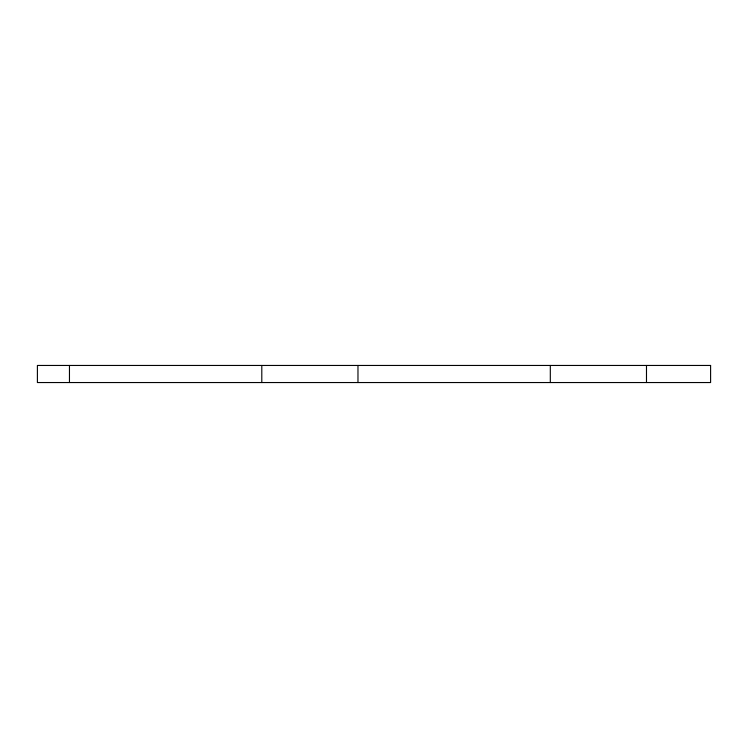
<?xml version="1.0" encoding="UTF-8"?>
<svg xmlns="http://www.w3.org/2000/svg" width="748" height="748" viewBox="0 0 748 748"><rect width="100%" height="100%" fill="white"/><g stroke="black" fill="none" stroke-linecap="round" stroke-linejoin="round"><path stroke-width="1.12" d="M646.487 365.454L646.487 382.546M550.313 365.454L550.313 382.546M357.974 365.454L357.974 382.546M261.8 365.454L261.8 382.546M69.461 365.454L69.461 382.546M710.6 365.454L37.4 365.454L37.4 382.546L710.6 382.546L710.6 365.454"/></g></svg>
